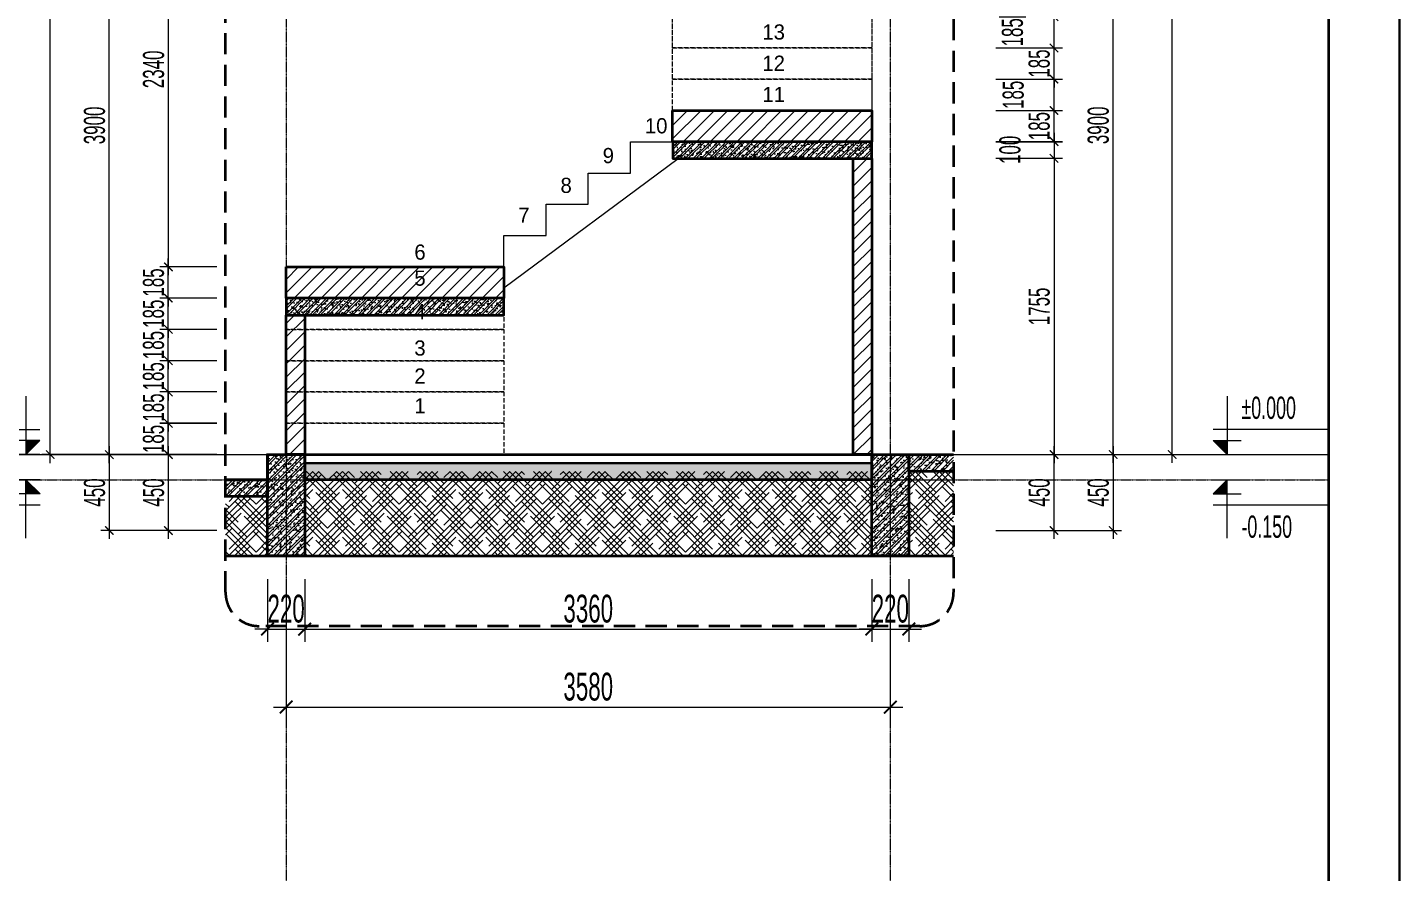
# Model space of a CAD drawing. Header units: millimetres. Extents: x 1336014 to 2939047, y -333549 to -60566.
# Drawn here: x 1440535 to 1448665, y -190779 to -185772 of the extents above; entities that cross this region are included whole.
import ezdxf
from ezdxf.enums import TextEntityAlignment as Align

# ---------------------------------------------------------------- set-up
doc = ezdxf.new("R2010")
doc.units = ezdxf.units.MM
doc.header["$MEASUREMENT"] = 0
for name, pattern in [('$1$HIDDEN', [0.375, 0.25, -0.125]), ('CENTER2', [1.125, 0.75, -0.125, 0.125, -0.125]), ('HIDDEN', [0.375, 0.25, -0.125])]:
    doc.linetypes.add(name, pattern=pattern)
for name, color, linetype, lineweight in [('01.Cut', 255, 'Continuous', 35), ('02.Thay', 145, 'Continuous', 15), ('04.Khuat', 250, 'HIDDEN', 18), ('05.Text', 253, 'Continuous', 18), ('06.betong', 2, 'Continuous', 35), ('08.Dim', 156, 'Continuous', 15), ('09.Hatch', 250, 'Continuous', 5), ('10.Text', 254, 'Continuous', 18), ('10.truc', 250, 'CENTER2', 20), ('11.Khung bo', 32, 'Continuous', 50), ('12.Khung', 36, 'Continuous', 25), ('DIM', 252, 'Continuous', 20)]:
    doc.layers.add(name, color=color, linetype=linetype, lineweight=lineweight)
doc.layers.add('text', color=7, linetype='Continuous')
doc.layers.add('Tpl_Bound', color=1, linetype='Continuous', plot=False)
doc.styles.add('AVANTH', font='')
doc.styles.add('TT5_Text Dim', font='hoatbif.shx', dxfattribs={"width": 0.6})
doc.styles.get('AVANTH').set_extended_font_data('.VnAvantH')
doc.dimstyles.new('TT5_Dim 1-50', dxfattribs={"dimscale": 50, "dimtxt": 2.5, "dimasz": 1, "dimexe": 1, "dimexo": 0.5, "dimgap": 0.5, "dimtad": 1, "dimdec": 0, "dimzin": 0, "dimdsep": 46, "dimtxsty": 'TT5_Text Dim', "dimblk": 'ARCHTICK', "dimcen": 0, "dimdle": 1, "dimclrd": 256, "dimclre": 256, "dimclrt": 1, "dimadec": 0, "dimazin": 0, "dimtfac": 0.015, "dimtdec": 0, "dimtix": 1, "dimtmove": 2, "dimatfit": 3, "dimldrblk": 'DOT', "dimfxl": 1, "dimtolj": 1, "dimtzin": 0, "dimlwd": -1, "dimlwe": -1, "dimarcsym": 1})
doc.dimstyles.new('TT5_Dim 1-75', dxfattribs={"dimscale": 75, "dimtxt": 2.2, "dimasz": 1, "dimexe": 1, "dimexo": 0.5, "dimgap": 0.5, "dimtad": 1, "dimdec": 0, "dimzin": 0, "dimdsep": 46, "dimtxsty": 'TT5_Text Dim', "dimblk": 'ARCHTICK', "dimcen": 0, "dimdle": 1, "dimclrd": 256, "dimclre": 256, "dimclrt": 1, "dimadec": 0, "dimazin": 0, "dimtfac": 0.015, "dimtdec": 0, "dimtix": 1, "dimtmove": 2, "dimatfit": 3, "dimldrblk": 'DOT', "dimfxl": 1, "dimtolj": 1, "dimtzin": 0, "dimlwd": -1, "dimlwe": -1, "dimarcsym": 1})
pattern_1 = [(50, (587421.734, -219710.61), (71.7260183, -6.2752135), [7.5, -82.5]), (355, (587421.73, -219710.61), (-13.8751334, 75.2192134), [6, -66]), (100.4514, (587427.71, -219711.134), (57.850938, 68.943954), [6.374019, -70.114211]), (46.1842, (587421.73, -219690.61), (106.724105, -16.551901), [11.25, -123.75]), (96.6356, (587430.63, -219691.99), (93.46627, 97.411787), [9.561029, -105.1713]), (351.1842, (587421.73, -219690.61), (93.466195, 97.41186), [9, -99]), (21, (587431.734, -219695.61), (59.6907052, -40.261889), [7.5, -82.5]), (326, (587431.73, -219695.61), (24.331533, 72.5150045), [6, -66]), (71.4514, (587436.71, -219698.966), (84.022263, 32.2530497), [6.374019, -70.114211]), (37.5, (587421.734, -219710.61), (1.2159855, 33.2893854), [0, -65.2, 0, -67, 0, -66.25]), (7.5, (587421.734, -219710.61), (26.3069537, 39.4411712), [0, -38.2, 0, -63.7, 0, -25.25]), (327.5, (587399.434, -219710.61), (53.3822436, -2.2554872), [0, -25, 0, -78, 0, -103.5]), (317.5, (587389.434, -219710.61), (58.318617, 10.0104982), [0, -32.5, 0, -51.8, 0, -73.5]), (45, (587421.734, -219710.61), (-26.5165043, 26.5165043), []), (45, (587439.41, -219710.61), (-26.5165043, 26.5165043), [])]
pattern_2 = [(45, (587421.734, -219710.61), (-39.7747564, 39.7747564), [])]
pattern_3 = [(45, (587421.734, -219710.61), (53.0330086, 88.38834765), [400, -200]), (135, (587421.734, -219710.61), (53.0330086, -88.38834765), [400, -200])]

# ---------------------------------------------------------------- blocks, each defined once
blk = doc.blocks.new('ưer534f')
at = {"layer": '09.Hatch', "ltscale": 50}
h = blk.add_hatch(dxfattribs=at)
h.set_pattern_fill('TUONGXAY', color=256, scale=450, style=0)
h.set_pattern_definition([(45, (-1002872.64, 180002.5), (-39.7747564, 39.7747564), [])])
h.paths.add_polyline_path([(856936.3, 33446.2), (858116.3, 33446.2), (858116.3, 33260.9), (856936.3, 33260.9)])
h = blk.add_hatch(dxfattribs=at)
h.set_pattern_fill('BTCT', color=256, scale=9, style=0)
h.set_pattern_definition([(50, (-1002872.64, 180002.5), (64.5534164, -5.6476921), [6.75, -74.25]), (355, (-1002872.64, 180002.5), (-12.48762, 67.697292), [5.4, -59.4]), (100.4514, (-1002867.26, 180002.03), (52.0658444, 62.0495588), [5.736617, -63.10279]), (46.1842, (-1002872.64, 180020.5), (96.0516944, -14.8967113), [10.125, -111.375]), (96.6356, (-1002864.64, 180019.26), (84.1196435, 87.6706084), [8.604926, -94.65417]), (351.1842, (-1002872.64, 180020.5), (84.119575, 87.670674), [8.1, -89.1]), (21, (-1002863.64, 180016), (53.7216347, -36.2357002), [6.75, -74.25]), (326, (-1002863.64, 180016), (21.8983799, 65.263504), [5.4, -59.4]), (71.4514, (-1002859.164, 180012.98), (75.6200366, 29.0277447), [5.736617, -63.10279]), (37.5, (-1002872.641, 180002.5), (1.09438698, 29.96044684), [0, -58.68, 0, -60.3, 0, -59.625]), (7.5, (-1002872.64, 180002.5), (23.67625837, 35.49705407), [0, -34.38, 0, -57.33, 0, -22.725]), (327.5, (-1002892.711, 180002.5), (48.04401926, -2.02993846), [0, -22.5, 0, -70.2, 0, -93.15]), (317.5, (-1002901.71, 180002.5), (52.4867552, 9.0094484), [0, -29.25, 0, -46.62, 0, -66.15]), (45, (-1002872.64, 180002.5), (-23.86485387, 23.86485387), []), (45, (-1002856.73, 180002.5), (-23.86485387, 23.86485387), [])])
edge = h.paths.add_edge_path()
edge.add_line((856936.9, 33260.9), (856936.9, 33160.9))
edge.add_line((856936.9, 33160.9), (858116.7, 33160.9))
edge.add_line((858116.7, 33160.9), (858116.3, 33260.9))
edge.add_line((858116.3, 33260.9), (856935.9, 33260.9))
h = blk.add_hatch(dxfattribs=at)
h.set_pattern_fill('TUONGXAY', color=256, scale=450, style=0)
h.set_pattern_definition([(45, (0, 0), (-39.7747564, 39.7747564), [])])
h.paths.add_polyline_path([(854646.3, 32519.7), (855936.3, 32519.7), (855936.3, 32334.4), (854646.3, 32334.4)])
h = blk.add_hatch(dxfattribs=at)
h.set_pattern_fill('BTCT', color=256, scale=9, style=0)
h.set_pattern_definition([(50, (0, 0), (64.5534164, -5.647692), [6.75, -74.25]), (355, (0, 0), (-12.48762, 67.697292), [5.4, -59.4]), (100.4514, (5.38, -0.47), (52.0658444, 62.049559), [5.736617, -63.10279]), (46.1842, (0, 18), (96.0516944, -14.896711), [10.125, -111.375]), (96.6356, (8, 16.76), (84.119643, 87.670608), [8.604926, -94.65417]), (351.1842, (0, 18), (84.119575, 87.670674), [8.1, -89.1]), (21, (9, 13.5), (53.7216347, -36.2357), [6.75, -74.25]), (326, (9, 13.5), (21.89838, 65.263504), [5.4, -59.4]), (71.4514, (13.477, 10.48), (75.6200366, 29.0277447), [5.736617, -63.10279]), (37.5, (0, 0), (1.094387, 29.96044684), [0, -58.68, 0, -60.3, 0, -59.625]), (7.5, (0, 0), (23.6762584, 35.4970541), [0, -34.38, 0, -57.33, 0, -22.725]), (327.5, (-20.07, 0), (48.04401926, -2.02993846), [0, -22.5, 0, -70.2, 0, -93.15]), (317.5, (-29.07, 0), (52.4867552, 9.0094484), [0, -29.25, 0, -46.62, 0, -66.15]), (45, (0, 0), (-23.8648539, 23.8648539), []), (45, (15.91, 0), (-23.8648539, 23.8648539), [])])
h.paths.add_polyline_path([(854646.3, 32334.4), (854646.3, 32234.4), (855936.3, 32234.4), (855936.3, 32334.4)])
at = {"layer": '01.Cut'}
for points in [[(856936.3, 33446.2), (858116.3, 33446.2), (858116.3, 33260.9), (856936.3, 33260.9)], [(854646.3, 32519.7), (855936.3, 32519.7), (855936.3, 32334.4), (854646.3, 32334.4)]]:
    blk.add_lwpolyline(points, close=True, dxfattribs=at)
at = {"layer": '02.Thay'}
for points in [[(855936.3, 32519.7), (855936.3, 32705), (856186.3, 32705), (856186.3, 32890.3), (856436.3, 32890.3), (856436.3, 33075.6), (856686.3, 33075.6), (856686.3, 33260.9), (856936.9, 33260.9)], [(855936.3, 32395.2), (856969, 33160.9)]]:
    blk.add_lwpolyline(points, dxfattribs=at)
at = {"layer": '04.Khuat', "ltscale": 100}
blk.add_lwpolyline([(856936.3, 34557.8), (856936.3, 34707.9), (856686.3, 34707.9), (856686.3, 34857.9), (856436.3, 34857.9), (856436.3, 35007.9), (856186.3, 35007.9), (856186.3, 35158), (855936.3, 35158), (855936.3, 35308), (854756.3, 35308)], dxfattribs=at)
blk.add_lwpolyline([(856936.3, 34441.2), (855658.9, 35207.9, 0.135964), (855658.4, 35208), (854756.3, 35208)], format="xyb", dxfattribs=at)
for points in [[(856936.3, 34557.9), (858116.3, 34557.9), (858116.7, 33260.9), (856935.9, 33260.9)], [(856936.3, 34557.9), (858116.3, 34557.9), (858116.3, 34372.6), (856936.3, 34372.6)], [(856936.3, 34372.6), (858116.3, 34372.6), (858116.3, 34187.3), (856936.3, 34187.3)], [(856936.3, 34187.3), (858116.3, 34187.3), (858116.3, 34002.1), (856936.3, 34002.1)], [(856936.3, 34002.1), (858116.3, 34002.1), (858116.3, 33816.8), (856936.3, 33816.8)], [(856936.3, 33816.8), (858116.3, 33816.8), (858116.3, 33631.5), (856936.3, 33631.5)], [(856936.3, 33631.5), (858116.3, 33631.5), (858116.3, 33446.2), (856936.3, 33446.2)], [(854646.3, 32334.4), (855936.3, 32334.4), (855936.3, 32149.2), (854646.3, 32149.2)], [(854646.3, 32149.2), (855936.3, 32149.2), (855936.3, 31963.9), (854646.3, 31963.9)], [(854646.3, 31963.9), (855936.3, 31963.9), (855936.3, 31778.6), (854646.3, 31778.6)], [(854646.3, 31778.6), (855936.3, 31778.6), (855936.3, 31593.3), (854646.3, 31593.3)], [(854646.3, 31593.3), (855936.3, 31593.3), (855936.3, 31408), (854646.3, 31408)]]:
    blk.add_lwpolyline(points, close=True, dxfattribs=at)
at = {"layer": '06.betong'}
for points in [[(856936.9, 33260.9), (856936.9, 33160.9), (858116.7, 33160.9), (858116.3, 33260.9), (856935.9, 33260.9)], [(854646.3, 32334.4), (854646.3, 32234.4), (855936.3, 32234.4), (855936.3, 32334.4), (854646.3, 32334.4)]]:
    blk.add_lwpolyline(points, dxfattribs=at)
at = {"layer": '10.Text', "style": 'AVANTH'}
for s, p in [('5', (855758.6, 35344.7)), ('4', (856026.5, 35179)), ('3', (856276.5, 35029)), ('2', (856526.5, 34878.9)), ('1', (856776.5, 34728.9)), ('17', (857468.1, 34607.6)), ('16', (857468.1, 34422.3)), ('15', (857468.1, 34237)), ('14', (857468.1, 34051.7)), ('13', (857468.1, 33866.4)), ('12', (857468.1, 33681.1)), ('11', (857468.1, 33495.8)), ('10', (856772.1, 33310.5)), ('9', (856522.1, 33134.1)), ('8', (856272.1, 32957.6)), ('7', (856022.1, 32781.1)), ('6', (855406.1, 32562.3)), ('5', (855406.1, 32408.1)), ('4', (855406.1, 32209.1)), ('3', (855406.1, 31993.8)), ('2', (855406.1, 31828)), ('1', (855406.1, 31651.5))]:
    blk.add_text(s, height=90, dxfattribs=at).set_placement(p)
blk = doc.blocks.new('_ARCHTICK')
at = {"const_width": 0.15}
blk.add_lwpolyline([(-0.5, -0.5), (0.5, 0.5)], dxfattribs=at)
blk = doc.blocks.new('*D828')
at = {"layer": '08.Dim', "transparency": 16777216}
for p, q in [((1441957.9, -189040.6), (1441957.9, -189411.9)), ((1442178.1, -189040.6), (1442178.1, -189411.9)), ((1441957.9, -189336.9), (1441882.9, -189336.9)), ((1441957.9, -189336.9), (1442178.1, -189336.9)), ((1442178.1, -189336.9), (1442253.1, -189336.9))]:
    blk.add_line(p, q, dxfattribs=at)
at = {"layer": 'Defpoints', "color": 0, "transparency": 16777216}
for p in [(1441957.9, -189003.1), (1442178.1, -189003.1), (1442178.1, -189336.9)]:
    blk.add_point(p, dxfattribs=at)
at = {"layer": '08.Dim', "transparency": 16777216, "xscale": 75, "yscale": 75, "zscale": 75}
blk.add_blockref('_ARCHTICK', (1441957.9, -189336.9), dxfattribs=at)
at = {"layer": '08.Dim', "transparency": 16777216, "xscale": 75, "yscale": 75, "zscale": 75, "rotation": 180}
blk.add_blockref('_ARCHTICK', (1442178.1, -189336.9), dxfattribs=at)
at = {"layer": '08.Dim', "color": 1, "transparency": 16777216, "insert": (1442068, -189216.9), "char_height": 165, "attachment_point": 5, "style": 'TT5_Text Dim'}
blk.add_mtext('\\A1;220', dxfattribs=at)
blk = doc.blocks.new('_DOT')
blk.add_line((-0.5, 0), (-1, 0))
at = {"const_width": 0.5}
blk.add_lwpolyline([(-0.25, 0, 1), (0.25, 0, 1)], format="xyb", close=True, dxfattribs=at)
blk = doc.blocks.new('*D829')
at = {"layer": '08.Dim', "transparency": 16777216}
for p, q in [((1442178.1, -189040.6), (1442178.1, -189411.9)), ((1445538.1, -189040.6), (1445538.1, -189411.9)), ((1442103.1, -189336.9), (1445613.1, -189336.9))]:
    blk.add_line(p, q, dxfattribs=at)
at = {"layer": 'Defpoints', "color": 0, "transparency": 16777216}
for p in [(1442178.1, -189003.1), (1445538.1, -189003.1), (1445538.1, -189336.9)]:
    blk.add_point(p, dxfattribs=at)
at = {"layer": '08.Dim', "transparency": 16777216, "xscale": 75, "yscale": 75, "zscale": 75, "rotation": 180}
blk.add_blockref('_ARCHTICK', (1442178.1, -189336.9), dxfattribs=at)
at = {"layer": '08.Dim', "transparency": 16777216, "xscale": 75, "yscale": 75, "zscale": 75}
blk.add_blockref('_ARCHTICK', (1445538.1, -189336.9), dxfattribs=at)
at = {"layer": '08.Dim', "color": 1, "transparency": 16777216, "insert": (1443858.1, -189216.9), "char_height": 165, "attachment_point": 5, "style": 'TT5_Text Dim'}
blk.add_mtext('\\A1;3360', dxfattribs=at)
blk = doc.blocks.new('*D830')
at = {"layer": '08.Dim', "transparency": 16777216}
for p, q in [((1445538.1, -189040.6), (1445538.1, -189411.9)), ((1445758.1, -189040.6), (1445758.1, -189411.9)), ((1445538.1, -189336.9), (1445463.1, -189336.9)), ((1445538.1, -189336.9), (1445758.1, -189336.9)), ((1445758.1, -189336.9), (1445833.1, -189336.9))]:
    blk.add_line(p, q, dxfattribs=at)
at = {"layer": 'Defpoints', "color": 0, "transparency": 16777216}
for p in [(1445538.1, -189003.1), (1445758.1, -189003.1), (1445758.1, -189336.9)]:
    blk.add_point(p, dxfattribs=at)
at = {"layer": '08.Dim', "transparency": 16777216, "xscale": 75, "yscale": 75, "zscale": 75}
blk.add_blockref('_ARCHTICK', (1445538.1, -189336.9), dxfattribs=at)
at = {"layer": '08.Dim', "transparency": 16777216, "xscale": 75, "yscale": 75, "zscale": 75, "rotation": 180}
blk.add_blockref('_ARCHTICK', (1445758.1, -189336.9), dxfattribs=at)
at = {"layer": '08.Dim', "color": 1, "transparency": 16777216, "insert": (1445648.1, -189216.9), "char_height": 165, "attachment_point": 5, "style": 'TT5_Text Dim'}
blk.add_mtext('\\A1;220', dxfattribs=at)
blk = doc.blocks.new('*D831')
at = {"layer": '08.Dim', "transparency": 16777216}
for p, q in [((1442068.1, -189040.6), (1442068.1, -189873.9)), ((1445648.1, -189040.6), (1445648.1, -189873.9)), ((1441993.1, -189798.9), (1445723.1, -189798.9))]:
    blk.add_line(p, q, dxfattribs=at)
at = {"layer": 'Defpoints', "color": 0, "transparency": 16777216}
for p in [(1442068.1, -189003.1), (1445648.1, -189003.1), (1445648.1, -189798.9)]:
    blk.add_point(p, dxfattribs=at)
at = {"layer": '08.Dim', "transparency": 16777216, "xscale": 75, "yscale": 75, "zscale": 75, "rotation": 180}
blk.add_blockref('_ARCHTICK', (1442068.1, -189798.9), dxfattribs=at)
at = {"layer": '08.Dim', "transparency": 16777216, "xscale": 75, "yscale": 75, "zscale": 75}
blk.add_blockref('_ARCHTICK', (1445648.1, -189798.9), dxfattribs=at)
at = {"layer": '08.Dim', "color": 1, "transparency": 16777216, "insert": (1443858.1, -189678.9), "char_height": 165, "attachment_point": 5, "style": 'TT5_Text Dim'}
blk.add_mtext('\\A1;3580', dxfattribs=at)
blk = doc.blocks.new('*D833')
at = {"layer": '08.Dim', "transparency": 16777216}
for p, q in [((1446617.9, -186497.7), (1446617.9, -188353.1)), ((1446274, -186547.7), (1446667.9, -186547.7)), ((1446274, -188303.1), (1446667.9, -188303.1))]:
    blk.add_line(p, q, dxfattribs=at)
at = {"layer": 'Defpoints', "color": 0, "transparency": 16777216}
for p in [(1446249, -186547.7), (1446249, -188303.1), (1446617.9, -188303.1)]:
    blk.add_point(p, dxfattribs=at)
at = {"layer": '08.Dim', "transparency": 16777216, "xscale": 50, "yscale": 50, "zscale": 50}
for p, rotation in [((1446617.9, -186547.7), 90), ((1446617.9, -188303.1), 270)]:
    blk.add_blockref('_ARCHTICK', p, dxfattribs=dict(at, rotation=rotation))
at = {"layer": '08.Dim', "color": 1, "transparency": 16777216, "insert": (1446530.4, -187425.4), "char_height": 125, "attachment_point": 5, "rotation": 90, "style": 'TT5_Text Dim'}
blk.add_mtext('\\A1;1755', dxfattribs=at)
blk = doc.blocks.new('100')
at = {"layer": '11.Khung bo', "const_width": 26.7}
blk.add_lwpolyline([(1860913, -945240), (1860913, -916940), (1896063, -916940), (1896063, -945240)], close=True, dxfattribs=at)
blk.add_lwpolyline([(1860913, -945240), (1860913, -916940), (1896063, -916940), (1896063, -945240)], close=True, dxfattribs=at)
blk.add_lwpolyline([(1860913, -945240), (1860913, -916940), (1896063, -916940), (1896063, -945240)], close=True, dxfattribs=at)
at = {"layer": '12.Khung'}
blk.add_lwpolyline([(1901579, -945940), (1901579, -916240), (1859580, -916240), (1859580, -945940)], close=True, dxfattribs=at)
blk.add_lwpolyline([(1901579, -945940), (1901579, -916240), (1859580, -916240), (1859580, -945940)], close=True, dxfattribs=at)
blk.add_lwpolyline([(1901579, -945940), (1901579, -916240), (1859580, -916240), (1859580, -945940)], close=True, dxfattribs=at)
blk = doc.blocks.new('A$C4E7C6F34')
at = {"layer": 'DIM'}
blk.add_hatch(color=256, dxfattribs=at).paths.add_polyline_path([(-38, 0), (-38, 138), (-178, 138)])
for p, q in [((-38, 576), (-38, 0)), ((964, 248), (-178, 248)), ((-178, 138), (101, 138)), ((-178, 138), (-38, 0)), ((-178, 0), (101, 0))]:
    blk.add_line(p, q, dxfattribs=at)
at = {"layer": 'text', "style": 'TT5_Text Dim', "flags": 8}
blk.add_attdef('%%P0.000', text='', height=220, dxfattribs=at).set_placement((102, 461), align=Align.MIDDLE_LEFT)
blk = doc.blocks.new('*D1229')
at = {"layer": '08.Dim', "transparency": 16777216}
for p, q in [((1446617.9, -188802.6), (1446617.9, -188252.6)), ((1446274, -188302.6), (1446667.9, -188302.6)), ((1446274, -188752.6), (1446667.9, -188752.6))]:
    blk.add_line(p, q, dxfattribs=at)
at = {"layer": 'Defpoints', "color": 0, "transparency": 16777216}
for p in [(1446249, -188302.6), (1446617.9, -188302.6), (1446249, -188752.6)]:
    blk.add_point(p, dxfattribs=at)
at = {"layer": '08.Dim', "transparency": 16777216, "xscale": 50, "yscale": 50, "zscale": 50}
for p, rotation in [((1446617.9, -188302.6), 90), ((1446617.9, -188752.6), 270)]:
    blk.add_blockref('_ARCHTICK', p, dxfattribs=dict(at, rotation=rotation))
at = {"layer": '08.Dim', "color": 1, "transparency": 16777216, "insert": (1446530.4, -188527.6), "char_height": 125, "attachment_point": 5, "rotation": 90, "style": 'TT5_Text Dim'}
blk.add_mtext('\\A1;450', dxfattribs=at)
blk = doc.blocks.new('*D1230')
at = {"layer": '08.Dim', "transparency": 16777216}
for p, q in [((1446967.9, -188352.6), (1446967.9, -184352.1)), ((1446274, -184402.1), (1447017.9, -184402.1)), ((1446274, -188302.6), (1447017.9, -188302.6))]:
    blk.add_line(p, q, dxfattribs=at)
at = {"layer": 'Defpoints', "color": 0, "transparency": 16777216}
for p in [(1446249, -184402.1), (1446967.9, -184402.1), (1446249, -188302.6)]:
    blk.add_point(p, dxfattribs=at)
at = {"layer": '08.Dim', "transparency": 16777216, "xscale": 50, "yscale": 50, "zscale": 50}
for p, rotation in [((1446967.9, -184402.1), 90), ((1446967.9, -188302.6), 270)]:
    blk.add_blockref('_ARCHTICK', p, dxfattribs=dict(at, rotation=rotation))
at = {"layer": '08.Dim', "color": 1, "transparency": 16777216, "insert": (1446880.4, -186352.4), "char_height": 125, "attachment_point": 5, "rotation": 90, "style": 'TT5_Text Dim'}
blk.add_mtext('\\A1;3900', dxfattribs=at)
blk = doc.blocks.new('*D1234')
at = {"layer": '08.Dim', "transparency": 16777216}
for p, q in [((1446967.9, -188252.6), (1446967.9, -188802.6)), ((1446274, -188302.6), (1447017.9, -188302.6)), ((1446274, -188752.6), (1447017.9, -188752.6))]:
    blk.add_line(p, q, dxfattribs=at)
at = {"layer": 'Defpoints', "color": 0, "transparency": 16777216}
for p in [(1446249, -188302.6), (1446249, -188752.6), (1446967.9, -188752.6)]:
    blk.add_point(p, dxfattribs=at)
at = {"layer": '08.Dim', "transparency": 16777216, "xscale": 50, "yscale": 50, "zscale": 50}
for p, rotation in [((1446967.9, -188302.6), 90), ((1446967.9, -188752.6), 270)]:
    blk.add_blockref('_ARCHTICK', p, dxfattribs=dict(at, rotation=rotation))
at = {"layer": '08.Dim', "color": 1, "transparency": 16777216, "insert": (1446880.4, -188527.6), "char_height": 125, "attachment_point": 5, "rotation": 90, "style": 'TT5_Text Dim'}
blk.add_mtext('\\A1;450', dxfattribs=at)
blk = doc.blocks.new('*D1235')
at = {"layer": '08.Dim', "transparency": 16777216}
for p, q in [((1447317.9, -188352.6), (1447317.9, -174302.4)), ((1446304.4, -174352.4), (1447367.9, -174352.4)), ((1446304.4, -188302.6), (1447367.9, -188302.6))]:
    blk.add_line(p, q, dxfattribs=at)
at = {"layer": 'Defpoints', "color": 0, "transparency": 16777216}
for p in [(1446279.4, -174352.4), (1447317.9, -174352.4), (1446279.4, -188302.6)]:
    blk.add_point(p, dxfattribs=at)
at = {"layer": '08.Dim', "transparency": 16777216, "xscale": 50, "yscale": 50, "zscale": 50}
for p, rotation in [((1447317.9, -174352.4), 90), ((1447317.9, -188302.6), 270)]:
    blk.add_blockref('_ARCHTICK', p, dxfattribs=dict(at, rotation=rotation))
at = {"layer": '08.Dim', "color": 1, "transparency": 16777216, "insert": (1447230.4, -181327.5), "char_height": 125, "attachment_point": 5, "rotation": 90, "style": 'TT5_Text Dim'}
blk.add_mtext('\\A1;13950', dxfattribs=at)
blk = doc.blocks.new('*D1283')
at = {"layer": '08.Dim', "transparency": 16777216}
for p, q in [((1446617.9, -186264.4), (1446617.9, -186214.4)), ((1446274, -186264.4), (1446667.9, -186264.4)), ((1446617.9, -186449.7), (1446617.9, -186264.4)), ((1446274, -186449.7), (1446667.9, -186449.7)), ((1446617.9, -186449.7), (1446617.9, -186499.7))]:
    blk.add_line(p, q, dxfattribs=at)
at = {"layer": 'Defpoints', "color": 0, "transparency": 16777216}
for p in [(1446249, -186264.4), (1446617.9, -186264.4), (1446249, -186449.7)]:
    blk.add_point(p, dxfattribs=at)
at = {"layer": '08.Dim', "transparency": 16777216, "xscale": 50, "yscale": 50, "zscale": 50}
for p, rotation in [((1446617.9, -186264.4), 270), ((1446617.9, -186449.7), 90)]:
    blk.add_blockref('_ARCHTICK', p, dxfattribs=dict(at, rotation=rotation))
at = {"layer": '08.Dim', "color": 1, "transparency": 16777216, "insert": (1446530.4, -186357.1), "char_height": 125, "attachment_point": 5, "rotation": 90, "style": 'TT5_Text Dim'}
blk.add_mtext('\\A1;185', dxfattribs=at)
blk = doc.blocks.new('*D1284')
at = {"layer": '08.Dim', "transparency": 16777216}
for p, q in [((1446274, -186079.1), (1446667.9, -186079.1)), ((1446617.9, -186314.4), (1446617.9, -186029.1)), ((1446274, -186264.4), (1446667.9, -186264.4))]:
    blk.add_line(p, q, dxfattribs=at)
at = {"layer": 'Defpoints', "color": 0, "transparency": 16777216}
for p in [(1446249, -186079.1), (1446617.9, -186079.1), (1446249, -186264.4)]:
    blk.add_point(p, dxfattribs=at)
at = {"layer": '08.Dim', "transparency": 16777216, "xscale": 50, "yscale": 50, "zscale": 50}
for p, rotation in [((1446617.9, -186079.1), 90), ((1446617.9, -186264.4), 270)]:
    blk.add_blockref('_ARCHTICK', p, dxfattribs=dict(at, rotation=rotation))
at = {"layer": '08.Dim', "color": 1, "transparency": 16777216, "insert": (1446376.5, -186171.8), "char_height": 125, "attachment_point": 5, "rotation": 90, "style": 'TT5_Text Dim'}
blk.add_mtext('\\A1;185', dxfattribs=at)
blk = doc.blocks.new('*D1288')
at = {"layer": '08.Dim', "transparency": 16777216}
for p, q in [((1446617.9, -185893.8), (1446617.9, -185843.8)), ((1446274, -185893.8), (1446667.9, -185893.8)), ((1446617.9, -186079.1), (1446617.9, -185893.8)), ((1446274, -186079.1), (1446667.9, -186079.1)), ((1446617.9, -186079.1), (1446617.9, -186129.1))]:
    blk.add_line(p, q, dxfattribs=at)
at = {"layer": 'Defpoints', "color": 0, "transparency": 16777216}
for p in [(1446249, -185893.8), (1446617.9, -185893.8), (1446249, -186079.1)]:
    blk.add_point(p, dxfattribs=at)
at = {"layer": '08.Dim', "transparency": 16777216, "xscale": 50, "yscale": 50, "zscale": 50}
for p, rotation in [((1446617.9, -185893.8), 270), ((1446617.9, -186079.1), 90)]:
    blk.add_blockref('_ARCHTICK', p, dxfattribs=dict(at, rotation=rotation))
at = {"layer": '08.Dim', "color": 1, "transparency": 16777216, "insert": (1446530.4, -185986.5), "char_height": 125, "attachment_point": 5, "rotation": 90, "style": 'TT5_Text Dim'}
blk.add_mtext('\\A1;185', dxfattribs=at)
blk = doc.blocks.new('*D1289')
at = {"layer": '08.Dim', "transparency": 16777216}
for p, q in [((1446617.9, -185943.8), (1446617.9, -185658.6)), ((1446274, -185708.6), (1446667.9, -185708.6)), ((1446274, -185893.8), (1446667.9, -185893.8))]:
    blk.add_line(p, q, dxfattribs=at)
at = {"layer": 'Defpoints', "color": 0, "transparency": 16777216}
for p in [(1446249, -185708.6), (1446617.9, -185708.6), (1446249, -185893.8)]:
    blk.add_point(p, dxfattribs=at)
at = {"layer": '08.Dim', "transparency": 16777216, "xscale": 50, "yscale": 50, "zscale": 50}
for p, rotation in [((1446617.9, -185708.6), 90), ((1446617.9, -185893.8), 270)]:
    blk.add_blockref('_ARCHTICK', p, dxfattribs=dict(at, rotation=rotation))
at = {"layer": '08.Dim', "color": 1, "transparency": 16777216, "insert": (1446372, -185801.2), "char_height": 125, "attachment_point": 5, "rotation": 90, "style": 'TT5_Text Dim'}
blk.add_mtext('\\A1;185', dxfattribs=at)
blk = doc.blocks.new('*D1294')
at = {"layer": '08.Dim', "transparency": 16777216}
for p, q in [((1446617.9, -186397.7), (1446617.9, -186597.7)), ((1446274, -186447.7), (1446667.9, -186447.7)), ((1446274, -186547.7), (1446667.9, -186547.7))]:
    blk.add_line(p, q, dxfattribs=at)
at = {"layer": 'Defpoints', "color": 0, "transparency": 16777216}
for p in [(1446249, -186447.7), (1446249, -186547.7), (1446617.9, -186547.7)]:
    blk.add_point(p, dxfattribs=at)
at = {"layer": '08.Dim', "transparency": 16777216, "xscale": 50, "yscale": 50, "zscale": 50}
for p, rotation in [((1446617.9, -186447.7), 90), ((1446617.9, -186547.7), 270)]:
    blk.add_blockref('_ARCHTICK', p, dxfattribs=dict(at, rotation=rotation))
at = {"layer": '08.Dim', "color": 1, "transparency": 16777216, "insert": (1446357.5, -186497.7), "char_height": 125, "attachment_point": 5, "rotation": 90, "style": 'TT5_Text Dim'}
blk.add_mtext('\\A1;100', dxfattribs=at)
blk = doc.blocks.new('*D1295')
at = {"layer": '08.Dim', "transparency": 16777216}
for p, q in [((1441370.6, -188803.1), (1441370.6, -188253.1)), ((1441657.2, -188303.1), (1441320.6, -188303.1)), ((1441657.2, -188753.1), (1441320.6, -188753.1))]:
    blk.add_line(p, q, dxfattribs=at)
at = {"layer": 'Defpoints', "color": 0, "transparency": 16777216}
for p in [(1441370.6, -188303.1), (1441682.2, -188303.1), (1441682.2, -188753.1)]:
    blk.add_point(p, dxfattribs=at)
at = {"layer": '08.Dim', "transparency": 16777216, "xscale": 50, "yscale": 50, "zscale": 50}
for p, rotation in [((1441370.6, -188303.1), 90), ((1441370.6, -188753.1), 270)]:
    blk.add_blockref('_ARCHTICK', p, dxfattribs=dict(at, rotation=rotation))
at = {"layer": '08.Dim', "color": 1, "transparency": 16777216, "insert": (1441283.1, -188528.1), "char_height": 125, "attachment_point": 5, "rotation": 90, "style": 'TT5_Text Dim'}
blk.add_mtext('\\A1;450', dxfattribs=at)
blk = doc.blocks.new('*D1296')
at = {"layer": '08.Dim', "transparency": 16777216}
for p, q in [((1441020.6, -188353.1), (1441020.6, -184352.7)), ((1441657.2, -184402.7), (1440970.6, -184402.7)), ((1441657.2, -188303.1), (1440970.6, -188303.1))]:
    blk.add_line(p, q, dxfattribs=at)
at = {"layer": 'Defpoints', "color": 0, "transparency": 16777216}
for p in [(1441020.6, -184402.7), (1441682.2, -184402.7), (1441682.2, -188303.1)]:
    blk.add_point(p, dxfattribs=at)
at = {"layer": '08.Dim', "transparency": 16777216, "xscale": 50, "yscale": 50, "zscale": 50}
for p, rotation in [((1441020.6, -184402.7), 90), ((1441020.6, -188303.1), 270)]:
    blk.add_blockref('_ARCHTICK', p, dxfattribs=dict(at, rotation=rotation))
at = {"layer": '08.Dim', "color": 1, "transparency": 16777216, "insert": (1440933.1, -186352.9), "char_height": 125, "attachment_point": 5, "rotation": 90, "style": 'TT5_Text Dim'}
blk.add_mtext('\\A1;3900', dxfattribs=at)
blk = doc.blocks.new('*D1300')
at = {"layer": '08.Dim', "transparency": 16777216}
for p, q in [((1441020.6, -188253.1), (1441020.6, -188803.1)), ((1441657.2, -188303.1), (1440970.6, -188303.1)), ((1441657.2, -188753.1), (1440970.6, -188753.1))]:
    blk.add_line(p, q, dxfattribs=at)
at = {"layer": 'Defpoints', "color": 0, "transparency": 16777216}
for p in [(1441682.2, -188303.1), (1441020.6, -188753.1), (1441682.2, -188753.1)]:
    blk.add_point(p, dxfattribs=at)
at = {"layer": '08.Dim', "transparency": 16777216, "xscale": 50, "yscale": 50, "zscale": 50}
for p, rotation in [((1441020.6, -188303.1), 90), ((1441020.6, -188753.1), 270)]:
    blk.add_blockref('_ARCHTICK', p, dxfattribs=dict(at, rotation=rotation))
at = {"layer": '08.Dim', "color": 1, "transparency": 16777216, "insert": (1440933.1, -188528.1), "char_height": 125, "attachment_point": 5, "rotation": 90, "style": 'TT5_Text Dim'}
blk.add_mtext('\\A1;450', dxfattribs=at)
blk = doc.blocks.new('*D1301')
at = {"layer": '08.Dim', "transparency": 16777216}
for p, q in [((1440670.6, -188353.1), (1440670.6, -174302.9)), ((1441657.2, -174352.9), (1440620.6, -174352.9)), ((1441657.2, -188303.1), (1440620.6, -188303.1))]:
    blk.add_line(p, q, dxfattribs=at)
at = {"layer": 'Defpoints', "color": 0, "transparency": 16777216}
for p in [(1440670.6, -174352.9), (1441682.2, -174352.9), (1441682.2, -188303.1)]:
    blk.add_point(p, dxfattribs=at)
at = {"layer": '08.Dim', "transparency": 16777216, "xscale": 50, "yscale": 50, "zscale": 50}
for p, rotation in [((1440670.6, -174352.9), 90), ((1440670.6, -188303.1), 270)]:
    blk.add_blockref('_ARCHTICK', p, dxfattribs=dict(at, rotation=rotation))
at = {"layer": '08.Dim', "color": 1, "transparency": 16777216, "insert": (1440583.1, -181328), "char_height": 125, "attachment_point": 5, "rotation": 90, "style": 'TT5_Text Dim'}
blk.add_mtext('\\A1;13950', dxfattribs=at)
blk = doc.blocks.new('*D1303')
at = {"layer": '08.Dim', "transparency": 16777216}
for p, q in [((1441657.2, -184850.6), (1441320.6, -184850.6)), ((1441370.6, -187240.9), (1441370.6, -184800.6)), ((1441657.2, -187190.9), (1441320.6, -187190.9))]:
    blk.add_line(p, q, dxfattribs=at)
at = {"layer": 'Defpoints', "color": 0, "transparency": 16777216}
for p in [(1441370.6, -184850.6), (1441682.2, -184850.6), (1441682.2, -187190.9)]:
    blk.add_point(p, dxfattribs=at)
at = {"layer": '08.Dim', "transparency": 16777216, "xscale": 50, "yscale": 50, "zscale": 50}
for p, rotation in [((1441370.6, -184850.6), 90), ((1441370.6, -187190.9), 270)]:
    blk.add_blockref('_ARCHTICK', p, dxfattribs=dict(at, rotation=rotation))
at = {"layer": '08.Dim', "color": 1, "transparency": 16777216, "insert": (1441283.1, -186020.8), "char_height": 125, "attachment_point": 5, "rotation": 90, "style": 'TT5_Text Dim'}
blk.add_mtext('\\A1;2340', dxfattribs=at)
blk = doc.blocks.new('*D1333')
at = {"layer": '08.Dim', "transparency": 16777216}
for p, q in [((1441657.2, -188118.3), (1441320.1, -188118.3)), ((1441370.1, -188118.3), (1441370.1, -188068.3)), ((1441370.1, -188303.1), (1441370.1, -188118.3)), ((1441657.2, -188303.1), (1441320.1, -188303.1)), ((1441370.1, -188303.1), (1441370.1, -188353.1))]:
    blk.add_line(p, q, dxfattribs=at)
at = {"layer": 'Defpoints', "color": 0, "transparency": 16777216}
for p in [(1441370.1, -188118.3), (1441682.2, -188118.3), (1441682.2, -188303.1)]:
    blk.add_point(p, dxfattribs=at)
at = {"layer": '08.Dim', "transparency": 16777216, "xscale": 50, "yscale": 50, "zscale": 50}
for p, rotation in [((1441370.1, -188118.3), 270), ((1441370.1, -188303.1), 90)]:
    blk.add_blockref('_ARCHTICK', p, dxfattribs=dict(at, rotation=rotation))
at = {"layer": '08.Dim', "color": 1, "transparency": 16777216, "insert": (1441282.6, -188210.7), "char_height": 125, "attachment_point": 5, "rotation": 90, "style": 'TT5_Text Dim'}
blk.add_mtext('\\A1;185', dxfattribs=at)
blk = doc.blocks.new('*D1334')
at = {"layer": '08.Dim', "transparency": 16777216}
for p, q in [((1441370.1, -187932), (1441370.1, -187882)), ((1441657.2, -187932), (1441320.1, -187932)), ((1441370.1, -188117.3), (1441370.1, -187932)), ((1441657.2, -188117.3), (1441320.1, -188117.3)), ((1441370.1, -188117.3), (1441370.1, -188167.3))]:
    blk.add_line(p, q, dxfattribs=at)
at = {"layer": 'Defpoints', "color": 0, "transparency": 16777216}
for p in [(1441370.1, -187932), (1441682.2, -187932), (1441682.2, -188117.3)]:
    blk.add_point(p, dxfattribs=at)
at = {"layer": '08.Dim', "transparency": 16777216, "xscale": 50, "yscale": 50, "zscale": 50}
for p, rotation in [((1441370.1, -187932), 270), ((1441370.1, -188117.3), 90)]:
    blk.add_blockref('_ARCHTICK', p, dxfattribs=dict(at, rotation=rotation))
at = {"layer": '08.Dim', "color": 1, "transparency": 16777216, "insert": (1441282.6, -188024.7), "char_height": 125, "attachment_point": 5, "rotation": 90, "style": 'TT5_Text Dim'}
blk.add_mtext('\\A1;185', dxfattribs=at)
blk = doc.blocks.new('*D1335')
at = {"layer": '08.Dim', "transparency": 16777216}
for p, q in [((1441370.1, -187746.7), (1441370.1, -187696.7)), ((1441657.2, -187746.7), (1441320.1, -187746.7)), ((1441370.1, -187932), (1441370.1, -187746.7)), ((1441657.2, -187932), (1441320.1, -187932)), ((1441370.1, -187932), (1441370.1, -187982))]:
    blk.add_line(p, q, dxfattribs=at)
at = {"layer": 'Defpoints', "color": 0, "transparency": 16777216}
for p in [(1441370.1, -187746.7), (1441682.2, -187746.7), (1441682.2, -187932)]:
    blk.add_point(p, dxfattribs=at)
at = {"layer": '08.Dim', "transparency": 16777216, "xscale": 50, "yscale": 50, "zscale": 50}
for p, rotation in [((1441370.1, -187746.7), 270), ((1441370.1, -187932), 90)]:
    blk.add_blockref('_ARCHTICK', p, dxfattribs=dict(at, rotation=rotation))
at = {"layer": '08.Dim', "color": 1, "transparency": 16777216, "insert": (1441282.6, -187839.4), "char_height": 125, "attachment_point": 5, "rotation": 90, "style": 'TT5_Text Dim'}
blk.add_mtext('\\A1;185', dxfattribs=at)
blk = doc.blocks.new('*D1336')
at = {"layer": '08.Dim', "transparency": 16777216}
for p, q in [((1441370.1, -187561.5), (1441370.1, -187511.5)), ((1441657.2, -187561.5), (1441320.1, -187561.5)), ((1441370.1, -187746.7), (1441370.1, -187561.5)), ((1441657.2, -187746.7), (1441320.1, -187746.7)), ((1441370.1, -187746.7), (1441370.1, -187796.7))]:
    blk.add_line(p, q, dxfattribs=at)
at = {"layer": 'Defpoints', "color": 0, "transparency": 16777216}
for p in [(1441370.1, -187561.5), (1441682.2, -187561.5), (1441682.2, -187746.7)]:
    blk.add_point(p, dxfattribs=at)
at = {"layer": '08.Dim', "transparency": 16777216, "xscale": 50, "yscale": 50, "zscale": 50}
for p, rotation in [((1441370.1, -187561.5), 270), ((1441370.1, -187746.7), 90)]:
    blk.add_blockref('_ARCHTICK', p, dxfattribs=dict(at, rotation=rotation))
at = {"layer": '08.Dim', "color": 1, "transparency": 16777216, "insert": (1441282.6, -187654.1), "char_height": 125, "attachment_point": 5, "rotation": 90, "style": 'TT5_Text Dim'}
blk.add_mtext('\\A1;185', dxfattribs=at)
blk = doc.blocks.new('*D1337')
at = {"layer": '08.Dim', "transparency": 16777216}
for p, q in [((1441657.2, -187376.2), (1441320.1, -187376.2)), ((1441370.1, -187376.2), (1441370.1, -187326.2)), ((1441370.1, -187561.5), (1441370.1, -187376.2)), ((1441657.2, -187561.5), (1441320.1, -187561.5)), ((1441370.1, -187561.5), (1441370.1, -187611.5))]:
    blk.add_line(p, q, dxfattribs=at)
at = {"layer": 'Defpoints', "color": 0, "transparency": 16777216}
for p in [(1441370.1, -187376.2), (1441682.2, -187376.2), (1441682.2, -187561.5)]:
    blk.add_point(p, dxfattribs=at)
at = {"layer": '08.Dim', "transparency": 16777216, "xscale": 50, "yscale": 50, "zscale": 50}
for p, rotation in [((1441370.1, -187376.2), 270), ((1441370.1, -187561.5), 90)]:
    blk.add_blockref('_ARCHTICK', p, dxfattribs=dict(at, rotation=rotation))
at = {"layer": '08.Dim', "color": 1, "transparency": 16777216, "insert": (1441282.6, -187468.8), "char_height": 125, "attachment_point": 5, "rotation": 90, "style": 'TT5_Text Dim'}
blk.add_mtext('\\A1;185', dxfattribs=at)
blk = doc.blocks.new('*D1338')
at = {"layer": '08.Dim', "transparency": 16777216}
for p, q in [((1441370.1, -187190.9), (1441370.1, -187140.9)), ((1441657.2, -187190.9), (1441320.1, -187190.9)), ((1441370.1, -187376.2), (1441370.1, -187190.9)), ((1441657.2, -187376.2), (1441320.1, -187376.2)), ((1441370.1, -187376.2), (1441370.1, -187426.2))]:
    blk.add_line(p, q, dxfattribs=at)
at = {"layer": 'Defpoints', "color": 0, "transparency": 16777216}
for p in [(1441370.1, -187190.9), (1441682.2, -187190.9), (1441682.2, -187376.2)]:
    blk.add_point(p, dxfattribs=at)
at = {"layer": '08.Dim', "transparency": 16777216, "xscale": 50, "yscale": 50, "zscale": 50}
for p, rotation in [((1441370.1, -187190.9), 270), ((1441370.1, -187376.2), 90)]:
    blk.add_blockref('_ARCHTICK', p, dxfattribs=dict(at, rotation=rotation))
at = {"layer": '08.Dim', "color": 1, "transparency": 16777216, "insert": (1441282.6, -187283.5), "char_height": 125, "attachment_point": 5, "rotation": 90, "style": 'TT5_Text Dim'}
blk.add_mtext('\\A1;185', dxfattribs=at)

msp = doc.modelspace()

# ---------------------------------------------------------------- hatches: boundary and pattern name
at = {"layer": '09.Hatch', "ltscale": 50}
h = msp.add_hatch(dxfattribs=at)
h.set_pattern_fill('TUONGXAY', color=256, scale=450, style=0)
h.set_pattern_definition(pattern_2)
h.paths.add_polyline_path([(1445428.1, -186549.7), (1445538.1, -186549.7), (1445538.1, -188302.6), (1445428.1, -188302.6)])
h = msp.add_hatch(dxfattribs=at)
h.set_pattern_fill('TUONGXAY', color=256, scale=450, style=0)
h.set_pattern_definition(pattern_2)
h.paths.add_polyline_path([(1442068.1, -187476.2), (1442178.1, -187476.2), (1442178.1, -188302.6), (1442068.1, -188302.6)])
h = msp.add_hatch(dxfattribs=at)
h.set_pattern_fill('BTCT', color=256, scale=10, style=0)
h.set_pattern_definition(pattern_1)
h.paths.add_polyline_path([(1442178.1, -188303.1), (1442178.1, -188303.1), (1441957.9, -188302.6), (1441958.3, -188452.2), (1441957.9, -188452.2), (1441957.9, -188552.1), (1441957.9, -188902.1), (1442178.1, -188902.1)])
h = msp.add_hatch(dxfattribs=at)
h.set_pattern_fill('BTCT', color=256, scale=10, style=0)
h.set_pattern_definition(pattern_1)
h.paths.add_polyline_path([(1445538.1, -188352.6), (1445428.1, -188352.6), (1442178.1, -188353.1), (1442178.1, -188452.6), (1445538.1, -188452.6)])
h = msp.add_hatch(dxfattribs=at)
h.set_pattern_fill('BTCT', color=256, scale=10, style=0)
h.set_pattern_definition(pattern_1)
h.paths.add_polyline_path([(1445538.1, -188902.1), (1445758.1, -188902.1), (1445758.1, -188302.6), (1445538.1, -188302.6)])
h = msp.add_hatch(dxfattribs=at)
h.set_pattern_fill('BTCT', color=256, scale=10, style=0)
h.set_pattern_definition(pattern_1)
h.paths.add_polyline_path([(1446023.1, -188402.6), (1446023.1, -188302.6), (1445758.1, -188302.6), (1445758.1, -188402.6)])
at = {"layer": '09.Hatch'}
h = msp.add_hatch(dxfattribs=at)
h.set_pattern_fill('HOUND', color=256, scale=400, angle=45)
h.set_pattern_definition(pattern_3)
h.paths.add_polyline_path([(1445538.1, -188402.6), (1442178.1, -188402.6), (1442178.1, -188902.1), (1445538.1, -188902.1)])
h = msp.add_hatch(dxfattribs=at)
h.set_pattern_fill('HOUND', color=256, scale=400, angle=45)
h.set_pattern_definition(pattern_3)
h.paths.add_polyline_path([(1446023.1, -188402.6), (1445758.1, -188402.6), (1445758.1, -188902.1), (1446023.1, -188902.1)])
at = {"layer": '09.Hatch', "ltscale": 50}
h = msp.add_hatch(dxfattribs=at)
h.set_pattern_fill('BTCT', color=256, scale=10, style=0)
h.set_pattern_definition(pattern_1)
h.paths.add_polyline_path([(1441709.1, -188452.2), (1441709.1, -188552.1), (1441957.9, -188552.1), (1441957.9, -188452.2)])
at = {"layer": '09.Hatch'}
h = msp.add_hatch(dxfattribs=at)
h.set_pattern_fill('HOUND', color=256, scale=400, angle=45)
h.set_pattern_definition(pattern_3)
h.paths.add_polyline_path([(1441709.1, -188552.1), (1441709.1, -188902.1), (1441957.9, -188902.1), (1441957.9, -188552.1)])

# ---------------------------------------------------------------- linework, layer by layer
at = {"layer": '01.Cut'}
msp.add_line((1441957.9, -188302.6), (1441958.3, -188452.6), dxfattribs=at)
at = {"layer": '01.Cut', "color": 6, "linetype": '$1$HIDDEN', "ltscale": 500}
msp.add_lwpolyline([(1441909.1, -173710.1), (1445823.1, -173710.1, -0.414214), (1446023.1, -173910.1), (1446023.1, -189119.2, -0.414214), (1445823.1, -189319.2), (1441909.1, -189319.2, -0.414214), (1441709.1, -189119.2), (1441709.1, -173910.1, -0.414214)], format="xyb", close=True, dxfattribs=at)
at = {"layer": '01.Cut'}
for points in [[(1445428.1, -186549.7), (1445538.1, -186549.7), (1445538.1, -188302.6), (1445428.1, -188302.6)], [(1442068.1, -187476.2), (1442178.1, -187476.2), (1442178.1, -188302.6), (1442068.1, -188302.6)]]:
    msp.add_lwpolyline(points, close=True, dxfattribs=at)
msp.add_lwpolyline([(1441957.9, -188302.6), (1446023.1, -188302.6)], dxfattribs=at)
at = {"layer": '02.Thay', "ltscale": 0.1, "const_width": 15}
msp.add_lwpolyline([(1441709.1, -188452.1), (1441957.9, -188452.1), (1441957.9, -188302.6), (1446023.1, -188302.8)], dxfattribs=at)
at = {"layer": '06.betong'}
for points in [[(1441957.9, -188302.6), (1442178.1, -188302.6), (1442178.1, -188902.1), (1441957.9, -188902.1)], [(1445538.1, -188302.6), (1445758.1, -188302.6), (1445758.1, -188902.1), (1445538.1, -188902.1)]]:
    msp.add_lwpolyline(points, close=True, dxfattribs=at)
for points in [[(1442178.1, -188353.1), (1445538.1, -188352.6), (1445538.1, -188452.6), (1442178.1, -188452.6), (1442178.1, -188303.1)], [(1446023.1, -188402.6), (1445758.1, -188402.6), (1445758.1, -188302.6), (1446023.1, -188302.6)], [(1441709.1, -188452.2), (1441957.9, -188452.2), (1441957.9, -188552.1), (1441709.1, -188552.1)], [(1441709.1, -188902.1), (1446023.1, -188902.1)]]:
    msp.add_lwpolyline(points, dxfattribs=at)
at = {"layer": '10.truc'}
for p, q in [((1442068.1, -173718.6), (1442069.1, -192476.5)), ((1445648.1, -173718.6), (1445648.1, -192476.5)), ((1440142.5, -188303.2), (1448245.6, -188303.1)), ((1441709.1, -188303.1), (1446023.1, -188303.1)), ((1440142.5, -188452.2), (1448245.6, -188452.1)), ((1441709.1, -188452.1), (1446023.1, -188452.1))]:
    msp.add_line(p, q, dxfattribs=at)
msp.add_lwpolyline([(1431677.7, -188302.6), (1448245.3, -188302.6)], dxfattribs=at)
at = {"layer": 'Tpl_Bound', "color": 1}
msp.add_lwpolyline([(1430845.5, -195786.5), (1430845.5, -170586.7), (1448665.3, -170586.7), (1448665.3, -195786.5)], close=True, dxfattribs=at)

# ---------------------------------------------------------------- block references
at = {"layer": '05.Text', "xscale": 0.6, "yscale": 0.6, "zscale": 0.6, "rotation": 270}
msp.add_blockref('100', (1998409.4, 945161.1), dxfattribs=at)
at = {"layer": '06.betong'}
msp.add_blockref('ưer534f', (587421.7, -219710.6), dxfattribs=at)
at = {"layer": '08.Dim'}
ref = msp.add_blockref('A$C4E7C6F34', (1440503, -188302.6), dxfattribs=dict(at, xscale=-0.6, yscale=0.6, zscale=0.6))
ref.add_attrib('%%P0.000', '%%p0.000', dxfattribs={"layer": 'text', "height": 132, "style": 'TT5_Text Dim', "width": 0.6, "flags": 8}).set_placement((1440015.4, -188025.8), align=Align.MIDDLE_LEFT)
ref = msp.add_blockref('A$C4E7C6F34', (1447666.8, -188302.5), dxfattribs=dict(at, xscale=0.5999999999999999, yscale=0.5999999999999999, zscale=0.5999999999999999, rotation=0.0011159525596146))
ref.add_attrib('%%P0.000', '%%p0.000', dxfattribs={"layer": 'text', "height": 132, "rotation": 0.00112, "style": 'TT5_Text Dim', "width": 0.6, "flags": 8}).set_placement((1447728.3, -188025.7), align=Align.MIDDLE_LEFT)
ref = msp.add_blockref('A$C4E7C6F34', (1440503.5, -188452.2), dxfattribs=dict(at, xscale=0.5999999999999999, yscale=0.5999999999999999, zscale=0.5999999999999999, rotation=180.0000000302414))
ref.add_attrib('%%P0.000', '-0.150', dxfattribs={"layer": 'text', "height": 132, "rotation": 0, "style": 'TT5_Text Dim', "width": 0.6, "flags": 8}).set_placement((1440000.8, -188729), align=Align.MIDDLE_LEFT)
ref = msp.add_blockref('A$C4E7C6F34', (1447666.8, -188453.2), dxfattribs=dict(at, xscale=-0.5999999999999999, yscale=0.5999999999999998, zscale=0.5999999999999999, rotation=179.9999999697586))
ref.add_attrib('%%P0.000', '-0.150', dxfattribs={"layer": 'text', "height": 132, "rotation": 360, "style": 'TT5_Text Dim', "width": 0.6, "flags": 8}).set_placement((1447728.3, -188730), align=Align.MIDDLE_LEFT)

# ---------------------------------------------------------------- dimensions: what is measured, and where the dimension line sits
for base, p1, p2, picture, middle in [((1440670.6, -174352.9), (1441682.2, -188303.1), (1441682.2, -174352.9), '*D1301', (1440583.1, -181328)), ((1447317.9, -174352.4), (1446279.4, -188302.6), (1446279.4, -174352.4), '*D1235', (1447230.4, -181327.5)), ((1441020.6, -184402.7), (1441682.2, -188303.1), (1441682.2, -184402.7), '*D1296', (1440933.1, -186352.9)), ((1446967.896, -184402.1466), (1446248.99, -188302.611), (1446248.99, -184402.1466), '*D1230', (1446880.396, -186352.3788)), ((1441370.6, -184850.6), (1441682.2, -187190.9), (1441682.2, -184850.6), '*D1303', (1441283.1, -186020.8)), ((1446617.9, -185893.8), (1446249, -186079.1), (1446249, -185893.8), '*D1288', (1446530.4, -185986.5)), ((1446617.9, -186264.4), (1446249, -186449.7), (1446249, -186264.4), '*D1283', (1446530.4, -186357.1)), ((1446617.9, -188303.1), (1446249, -186547.7), (1446249, -188303.1), '*D833', (1446530.4, -187425.4)), ((1441370.1, -187190.9), (1441682.2, -187376.2), (1441682.2, -187190.9), '*D1338', (1441282.6, -187283.5)), ((1441370.1, -187376.2), (1441682.2, -187561.5), (1441682.2, -187376.2), '*D1337', (1441282.6, -187468.8)), ((1441370.1, -187561.5), (1441682.2, -187746.7), (1441682.2, -187561.5), '*D1336', (1441282.6, -187654.1)), ((1441370.1, -187746.7), (1441682.2, -187932), (1441682.2, -187746.7), '*D1335', (1441282.6, -187839.4)), ((1441370.1, -187932), (1441682.2, -188117.3), (1441682.2, -187932), '*D1334', (1441282.6, -188024.7)), ((1441370.1, -188118.3), (1441682.2, -188303.1), (1441682.2, -188118.3), '*D1333', (1441282.6, -188210.7)), ((1441020.6, -188753.1), (1441682.2, -188303.1), (1441682.2, -188753.1), '*D1300', (1440933.1, -188528.1)), ((1441370.6, -188303.1), (1441682.2, -188753.1), (1441682.2, -188303.1), '*D1295', (1441283.1, -188528.1)), ((1446617.9, -188302.6), (1446249, -188752.6), (1446249, -188302.6), '*D1229', (1446530.4, -188527.6)), ((1446967.9, -188752.6), (1446249, -188302.6), (1446249, -188752.6), '*D1234', (1446880.4, -188527.6))]:
    dim = msp.add_linear_dim(base=base, p1=p1, p2=p2, angle=90, dimstyle='TT5_Dim 1-50', dxfattribs=at)
    dim.commit()
    dim.dimension.update_dxf_attribs({"geometry": picture, "text_midpoint": middle})
for base, p1, p2, picture, middle in [((1446617.9, -185708.6), (1446249, -185893.8), (1446249, -185708.6), '*D1289', (1446372, -185801.2)), ((1446617.9, -186079.1), (1446249, -186264.4), (1446249, -186079.1), '*D1284', (1446376.5, -186171.8)), ((1446617.9, -186547.7), (1446249, -186447.7), (1446249, -186547.7), '*D1294', (1446357.5, -186497.7))]:
    dim = msp.add_linear_dim(base=base, p1=p1, p2=p2, angle=90, dimstyle='TT5_Dim 1-50', dxfattribs=at)
    dim.commit()
    dim.dimension.update_dxf_attribs({"geometry": picture, "text_midpoint": middle, "dimtype": 160})
for base, p1, p2, picture, middle in [((1442178.1, -189336.9), (1441957.9, -189003.1), (1442178.1, -189003.1), '*D828', (1442068, -189216.9)), ((1445648.1, -189798.9), (1442068.1, -189003.1), (1445648.1, -189003.1), '*D831', (1443858.1, -189678.9)), ((1445538.1, -189336.9), (1442178.1, -189003.1), (1445538.1, -189003.1), '*D829', (1443858.1, -189216.9)), ((1445758.1, -189336.9), (1445538.1, -189003.1), (1445758.1, -189003.1), '*D830', (1445648.1, -189216.9))]:
    dim = msp.add_linear_dim(base=base, p1=p1, p2=p2, dimstyle='TT5_Dim 1-75', dxfattribs=at)
    dim.commit()
    dim.dimension.update_dxf_attribs({"geometry": picture, "text_midpoint": middle})

doc.saveas('drawing.dxf')
